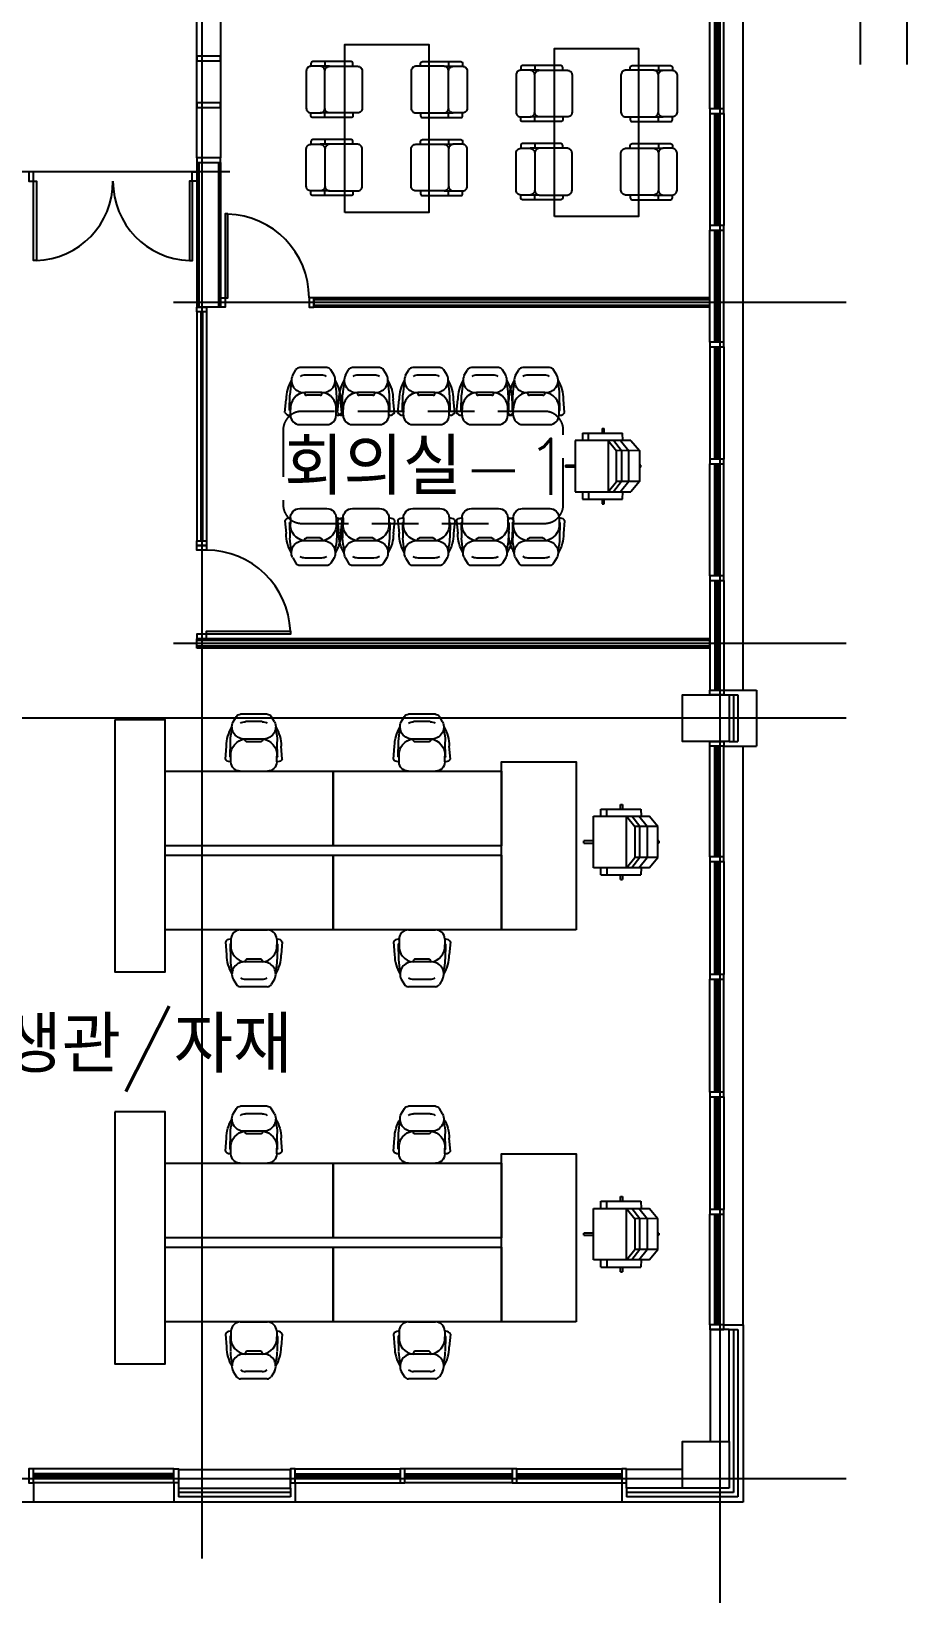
# Model space of a CAD drawing. Header units: millimetres. Extents: x 10462777 to 22643323, y 453826 to 1389191.
# Drawn here: x 11344421 to 11353796, y 576419 to 593155 of the extents above; entities that cross this region are included whole.
import ezdxf

# ---------------------------------------------------------------- set-up
doc = ezdxf.new("R2010")
doc.units = ezdxf.units.MM
doc.header["$LTSCALE"] = 200
doc.header["$MEASUREMENT"] = 0
doc.linetypes.add('HIDDEN', pattern=[3.75, 2.5, -1.25])
doc.layers.get('0').update_dxf_attribs({"linetype": 'CONTINUOUS'})
for name, color, linetype in [('4', 4, 'CONTINUOUS'), ('CEN', 1, 'CONTINUOUS'), ('COL', 2, 'CONTINUOUS'), ('column', 2, 'CONTINUOUS'), ('desk', 5, 'HIDDEN'), ('door', 4, 'CONTINUOUS'), ('dry', 4, 'CONTINUOUS'), ('FIN', 5, 'CONTINUOUS'), ('st', 8, 'CONTINUOUS'), ('TEXT', 7, 'CONTINUOUS'), ('win', 6, 'CONTINUOUS'), ('WIN2', 5, 'CONTINUOUS'), ('단열재', 8, 'CONTINUOUS'), ('외부마감', 5, 'CONTINUOUS')]:
    doc.layers.add(name, color=color, linetype=linetype)
doc.styles.add('HY울릉도L', font='txt.shx ', dxfattribs={"bigfont": ' whgtxt.shx'})
doc.linetypes.add('BATTING', pattern='A,0.00254,-2.54,[134,ltypeshp.shx,S=2.54,R=0,X=-2.54,Y=0],-5.08,[134,ltypeshp.shx,S=2.54,R=180,X=2.54,Y=0],-2.54', length=10.16254)

# ---------------------------------------------------------------- blocks, each defined once
blk = doc.blocks.new('cha-1')
at = {"layer": '4', "color": 8}
for p, q in [((-314, 536), (-176, 523)), ((-444, 376), (-444, 86)), ((-344, 486), (-344, 476)), ((-344, 476), (-284, 476)), ((-294, 480), (-294, 476)), ((-290, 485), (-130, 481)), ((85, 452), (142, 417)), ((166, 87), (166, 375)), ((-130, 158), (-130, 303)), ((-100, 323), (-110, 323)), ((-100, 138), (-100, 323)), ((86, 142), (86, 320)), ((-100, 138), (-110, 138)), ((85, 9), (142, 44)), ((-344, -14), (-284, -14)), ((-344, -24), (-344, -14)), ((-314, -74), (-176, -61)), ((-294, -19), (-294, -14)), ((-290, -24), (-130, -20))]:
    blk.add_line(p, q, dxfattribs=at)
for centre, radius, start, end in [((-291, 488), 52.8, 115.4922, 182.5802), ((-174, 134), 389, 58.2888, 90.2074), ((-344, 376), 100, 90, 180), ((-289, 480), 5, 88.2759, 180), ((-270, 305), 171, 5.8834, 94.5751), ((-125, 67), 414, 72.4, 90.0981), ((29, 335), 130, 64.5277, 185.2851), ((4, 323), 81.9, 357.541, 37.3766), ((116, 375), 50, 0, 58.6894), ((-110, 303), 20, 90, 180), ((-344, 86), 100, 180, 270), ((-270, 156), 171, 265.4249, 354.1166), ((-110, 158), 20, 180, 270), ((-125, 395), 414, 269.9019, 287.6), ((29, 126), 130, 174.7149, 295.4723), ((4, 138), 81.9, 322.6234, 2.459), ((116, 87), 50, 301.3106, 0), ((-291, -27), 52.8, 177.4198, 244.5078), ((-289, -19), 5, 180, 271.7241), ((-174, 327), 389, 269.7926, 301.7112)]:
    blk.add_arc(centre, radius, start, end, dxfattribs=at)
blk = doc.blocks.new('cha')
at = {"layer": '4', "color": 8}
for p, q in [((-441, 155), (-332, 247)), ((-332, 247), (0, 248)), ((-332, 247), (-331, 0)), ((-176, 260), (-176, 249)), ((-154, 260), (-176, 260)), ((-154, 260), (-154, 249)), ((-1, 247), (0, 0)), ((0, 248), (110, 154)), ((-441, 68), (-518, 66)), ((-518, -364), (-518, 66)), ((-441, 155), (-441, -441)), ((-441, 44), (-331, 132)), ((-331, 55), (-441, -33)), ((-441, -88), (-331, 0)), ((0, 132), (-331, 132)), ((-331, 55), (0, 55)), ((0, 0), (-331, 0)), ((0, 132), (110, 44)), ((0, 55), (110, -33)), ((110, -88), (0, 0)), ((110, -441), (110, 154)), ((188, 66), (110, 68)), ((188, -364), (188, 66)), ((-568, -154), (-568, -132)), ((-518, -132), (-568, -132)), ((-568, -154), (-518, -154)), ((-441, -88), (110, -88)), ((237, -132), (188, -132)), ((188, -154), (237, -154)), ((237, -154), (237, -132)), ((-441, -298), (-518, -298)), ((110, -298), (188, -298)), ((-518, -364), (-441, -364)), ((-441, -441), (110, -441)), ((-177, -546), (-177, -441)), ((-154, -441), (-154, -546)), ((110, -364), (188, -364)), ((-177, -546), (-154, -546))]:
    blk.add_line(p, q, dxfattribs=at)
blk = doc.blocks.new('1p-f401c')
for p, q in [((-144, 0), (144, 0)), ((-221, -81), (-187, -24)), ((-89, -80), (89, -80)), ((221, -81), (187, -24)), ((-254, -456), (-250, -296)), ((-92, -266), (92, -266)), ((-92, -266), (-92, -276)), ((-72, -296), (72, -296)), ((92, -266), (92, -276)), ((254, -456), (250, -296)), ((-305, -480), (-292, -342)), ((-249, -460), (-245, -460)), ((-245, -510), (-245, -450)), ((245, -510), (245, -450)), ((249, -460), (245, -460)), ((305, -480), (292, -342)), ((-255, -510), (-245, -510)), ((145, -610), (-145, -610)), ((255, -510), (245, -510))]:
    blk.add_line(p, q)
for centre, radius, start, end in [((-144, -50), 50, 90, 148.6894), ((144, -50), 50, 31.3106, 90), ((97, -341), 389, 148.2888, 180.2074), ((164, -291), 414, 162.4, 180.0981), ((-104, -137), 130, 154.5277, 275.2851), ((-93, -162), 81.9, 87.541, 127.3766), ((93, -162), 81.9, 52.6234, 92.459), ((104, -137), 130, 264.7149, 25.4723), ((-164, -291), 414, 359.9019, 17.6), ((-97, -341), 389, 359.7926, 31.7112), ((-75, -436), 171, 95.8834, 184.5751), ((-72, -276), 20, 180, 270), ((72, -276), 20, 270, 0), ((75, -436), 171, 355.4249, 84.1166), ((-257, -457), 52.8, 205.4922, 272.5802), ((-249, -455), 5, 178.2759, 270), ((249, -455), 5, 270, 1.7241), ((257, -457), 52.8, 267.4198, 334.5078), ((-145, -510), 100, 180, 270), ((145, -510), 100, 270, 0)]:
    blk.add_arc(centre, radius, start, end)
blk = doc.blocks.new('2p-f408')
for p, q in [((-165, 689), (-276, 596)), ((-165, 688), (-166, 441)), ((166, 688), (-165, 689)), ((-11, 700), (-11, 689)), ((-11, 700), (11, 700)), ((11, 700), (11, 689)), ((166, 688), (165, 441)), ((276, 596), (166, 688)), ((-353, 507), (-276, 510)), ((-353, 77), (-353, 507)), ((-276, 0), (-276, 596)), ((-165, 574), (-276, 485)), ((-165, 574), (166, 574)), ((276, 485), (166, 574)), ((276, 596), (276, 0)), ((276, 510), (353, 507)), ((353, 77), (353, 507)), ((-165, 496), (-276, 408)), ((-276, 353), (-165, 441)), ((276, 353), (-276, 353)), ((166, 496), (-165, 496)), ((-165, 441), (166, 441)), ((276, 353), (165, 441)), ((166, 496), (276, 408)), ((-403, 309), (-353, 309)), ((-403, 287), (-403, 309)), ((-353, 287), (-403, 287)), ((353, 309), (403, 309)), ((403, 287), (353, 287)), ((403, 287), (403, 309)), ((-276, 143), (-353, 143)), ((-276, 77), (-353, 77)), ((276, 0), (-276, 0)), ((276, 143), (353, 143)), ((353, 77), (276, 77)), ((-11, 0), (-11, -105)), ((11, -105), (-11, -105)), ((11, -105), (11, 0))]:
    blk.add_line(p, q)

msp = doc.modelspace()

# ---------------------------------------------------------------- linework, layer by layer
at = {"layer": '4', "color": 8}
for p, q in [((11347566.32533, 592830.45861), (11347566.32533, 592780.45861)), ((11348890.33398, 592830.45861), (11348890.33398, 592780.45861)), ((11347615.32533, 592780.45861), (11347516.32533, 592780.45861)), ((11348841.33398, 592780.45861), (11348940.33398, 592780.45861)), ((11349861.32533, 592737.45861), (11349762.32533, 592737.45861)), ((11349812.32533, 592787.45861), (11349812.32533, 592737.45861)), ((11351087.33398, 592737.45861), (11351186.33398, 592737.45861)), ((11351136.33398, 592787.45861), (11351136.33398, 592737.45861)), ((11347615.32533, 592280.45861), (11347516.32533, 592280.45861)), ((11347566.32533, 592230.45861), (11347566.32533, 592280.45861)), ((11348841.33398, 592280.45861), (11348940.33398, 592280.45861)), ((11348890.33398, 592230.45861), (11348890.33398, 592280.45861)), ((11349861.32533, 592237.45861), (11349762.32533, 592237.45861)), ((11349812.32533, 592187.45861), (11349812.32533, 592237.45861)), ((11351087.33398, 592237.45861), (11351186.33398, 592237.45861)), ((11351136.33398, 592187.45861), (11351136.33398, 592237.45861)), ((11347566.32533, 591994.45861), (11347566.32533, 591944.45861)), ((11348890.33398, 591994.45861), (11348890.33398, 591944.45861)), ((11347615.32533, 591944.45861), (11347516.32533, 591944.45861)), ((11348841.33398, 591944.45861), (11348940.33398, 591944.45861)), ((11349861.32533, 591901.45861), (11349762.32533, 591901.45861)), ((11349812.32533, 591951.45861), (11349812.32533, 591901.45861)), ((11351087.33398, 591901.45861), (11351186.33398, 591901.45861)), ((11351136.33398, 591951.45861), (11351136.33398, 591901.45861)), ((11347615.32533, 591444.45861), (11347516.32533, 591444.45861)), ((11347566.32533, 591394.45861), (11347566.32533, 591444.45861)), ((11348841.33398, 591444.45861), (11348940.33398, 591444.45861)), ((11348890.33398, 591394.45861), (11348890.33398, 591444.45861)), ((11349861.32533, 591401.45861), (11349762.32533, 591401.45861)), ((11349812.32533, 591351.45861), (11349812.32533, 591401.45861)), ((11351087.33398, 591401.45861), (11351186.33398, 591401.45861)), ((11351136.33398, 591351.45861), (11351136.33398, 591401.45861))]:
    msp.add_line(p, q, dxfattribs=at)
for points in [[(11347778.32966, 591212.45861), (11347778.32966, 593012.45861), (11348678.32966, 593012.45861), (11348678.32966, 591212.45861)], [(11350024.32966, 591169.45861), (11350024.32966, 592969.45861), (11350924.32966, 592969.45861), (11350924.32966, 591169.45861)]]:
    msp.add_lwpolyline(points, close=True, dxfattribs=at)
for points in [[(11347866.32533, 592780.45861), (11347866.32533, 592810.45861, 0.4142135624), (11347846.32533, 592830.45861), (11347436.32533, 592830.45861, 0.4142135624), (11347416.32533, 592810.45861), (11347416.32533, 592780.45861)], [(11348590.33398, 592780.45861), (11348590.33398, 592810.45861, -0.4142135624), (11348610.33398, 592830.45861), (11349020.33398, 592830.45861, -0.4142135624), (11349040.33398, 592810.45861), (11349040.33398, 592780.45861)], [(11347566.32533, 592730.45861, 0.4142135624), (11347516.32533, 592780.45861), (11347416.32533, 592780.45861, 0.4142135624), (11347366.32533, 592730.45861), (11347366.32533, 592530.45861), (11347366.32533, 592330.45861, 0.4142135624), (11347416.32533, 592280.45861), (11347516.32533, 592280.45861, 0.4142135624), (11347566.32533, 592330.45861)], [(11348890.33398, 592730.45861, -0.4142135624), (11348940.33398, 592780.45861), (11349040.33398, 592780.45861, -0.4142135624), (11349090.33398, 592730.45861), (11349090.33398, 592530.45861), (11349090.33398, 592330.45861, -0.4142135624), (11349040.33398, 592280.45861), (11348940.33398, 592280.45861, -0.4142135624), (11348890.33398, 592330.45861)], [(11349812.32533, 592687.45861, 0.4142135624), (11349762.32533, 592737.45861), (11349662.32533, 592737.45861, 0.4142135624), (11349612.32533, 592687.45861), (11349612.32533, 592487.45861), (11349612.32533, 592287.45861, 0.4142135624), (11349662.32533, 592237.45861), (11349762.32533, 592237.45861, 0.4142135624), (11349812.32533, 592287.45861)], [(11350112.32533, 592737.45861), (11350112.32533, 592767.45861, 0.4142135624), (11350092.32533, 592787.45861), (11349682.32533, 592787.45861, 0.4142135624), (11349662.32533, 592767.45861), (11349662.32533, 592737.45861)], [(11350836.33398, 592737.45861), (11350836.33398, 592767.45861, -0.4142135624), (11350856.33398, 592787.45861), (11351266.33398, 592787.45861, -0.4142135624), (11351286.33398, 592767.45861), (11351286.33398, 592737.45861)], [(11351136.33398, 592687.45861, -0.4142135624), (11351186.33398, 592737.45861), (11351286.33398, 592737.45861, -0.4142135624), (11351336.33398, 592687.45861), (11351336.33398, 592487.45861), (11351336.33398, 592287.45861, -0.4142135624), (11351286.33398, 592237.45861), (11351186.33398, 592237.45861, -0.4142135624), (11351136.33398, 592287.45861)], [(11347866.32533, 592280.45861), (11347866.32533, 592250.45861, -0.4142135624), (11347846.32533, 592230.45861), (11347436.32533, 592230.45861, -0.4142135624), (11347416.32533, 592250.45861), (11347416.32533, 592280.45861)], [(11348590.33398, 592280.45861), (11348590.33398, 592250.45861, 0.4142135624), (11348610.33398, 592230.45861), (11349020.33398, 592230.45861, 0.4142135624), (11349040.33398, 592250.45861), (11349040.33398, 592280.45861)], [(11350112.32533, 592237.45861), (11350112.32533, 592207.45861, -0.4142135624), (11350092.32533, 592187.45861), (11349682.32533, 592187.45861, -0.4142135624), (11349662.32533, 592207.45861), (11349662.32533, 592237.45861)], [(11350836.33398, 592237.45861), (11350836.33398, 592207.45861, 0.4142135624), (11350856.33398, 592187.45861), (11351266.33398, 592187.45861, 0.4142135624), (11351286.33398, 592207.45861), (11351286.33398, 592237.45861)], [(11347866.32533, 591944.45861), (11347866.32533, 591974.45861, 0.4142135624), (11347846.32533, 591994.45861), (11347436.32533, 591994.45861, 0.4142135624), (11347416.32533, 591974.45861), (11347416.32533, 591944.45861)], [(11348590.33398, 591944.45861), (11348590.33398, 591974.45861, -0.4142135624), (11348610.33398, 591994.45861), (11349020.33398, 591994.45861, -0.4142135624), (11349040.33398, 591974.45861), (11349040.33398, 591944.45861)], [(11347566.32533, 591494.45861, -0.4142135624), (11347516.32533, 591444.45861), (11347416.32533, 591444.45861, -0.4142135624), (11347366.32533, 591494.45861), (11347366.32533, 591694.45861), (11347366.32533, 591894.45861, -0.4142135624), (11347416.32533, 591944.45861), (11347516.32533, 591944.45861, -0.4142135624), (11347566.32533, 591894.45861)], [(11348890.33398, 591494.45861, 0.4142135624), (11348940.33398, 591444.45861), (11349040.33398, 591444.45861, 0.4142135624), (11349090.33398, 591494.45861), (11349090.33398, 591694.45861), (11349090.33398, 591894.45861, 0.4142135624), (11349040.33398, 591944.45861), (11348940.33398, 591944.45861, 0.4142135624), (11348890.33398, 591894.45861)], [(11349812.32533, 591451.45861, -0.4142135624), (11349762.32533, 591401.45861), (11349662.32533, 591401.45861, -0.4142135624), (11349612.32533, 591451.45861), (11349612.32533, 591651.45861), (11349612.32533, 591851.45861, -0.4142135624), (11349662.32533, 591901.45861), (11349762.32533, 591901.45861, -0.4142135624), (11349812.32533, 591851.45861)], [(11350112.32533, 591901.45861), (11350112.32533, 591931.45861, 0.4142135624), (11350092.32533, 591951.45861), (11349682.32533, 591951.45861, 0.4142135624), (11349662.32533, 591931.45861), (11349662.32533, 591901.45861)], [(11350836.33398, 591901.45861), (11350836.33398, 591931.45861, -0.4142135624), (11350856.33398, 591951.45861), (11351266.33398, 591951.45861, -0.4142135624), (11351286.33398, 591931.45861), (11351286.33398, 591901.45861)], [(11351136.33398, 591451.45861, 0.4142135624), (11351186.33398, 591401.45861), (11351286.33398, 591401.45861, 0.4142135624), (11351336.33398, 591451.45861), (11351336.33398, 591651.45861), (11351336.33398, 591851.45861, 0.4142135624), (11351286.33398, 591901.45861), (11351186.33398, 591901.45861, 0.4142135624), (11351136.33398, 591851.45861)], [(11347866.32533, 591444.45861), (11347866.32533, 591414.45861, -0.4142135624), (11347846.32533, 591394.45861), (11347436.32533, 591394.45861, -0.4142135624), (11347416.32533, 591414.45861), (11347416.32533, 591444.45861)], [(11348590.33398, 591444.45861), (11348590.33398, 591414.45861, 0.4142135624), (11348610.33398, 591394.45861), (11349020.33398, 591394.45861, 0.4142135624), (11349040.33398, 591414.45861), (11349040.33398, 591444.45861)], [(11350112.32533, 591401.45861), (11350112.32533, 591371.45861, -0.4142135624), (11350092.32533, 591351.45861), (11349682.32533, 591351.45861, -0.4142135624), (11349662.32533, 591371.45861), (11349662.32533, 591401.45861)], [(11350836.33398, 591401.45861), (11350836.33398, 591371.45861, 0.4142135624), (11350856.33398, 591351.45861), (11351266.33398, 591351.45861, 0.4142135624), (11351286.33398, 591371.45861), (11351286.33398, 591401.45861)]]:
    msp.add_lwpolyline(points, format="xyb", dxfattribs=at)
for points in [[(11347966.32533, 592530.45861), (11347966.32533, 592330.45861, -0.4142135624), (11347916.32533, 592280.45861), (11347616.32533, 592280.45861, -0.4142135624), (11347566.32533, 592330.45861), (11347566.32533, 592530.45861), (11347566.32533, 592730.45861, -0.4142135624), (11347616.32533, 592780.45861), (11347916.32533, 592780.45861, -0.4142135624), (11347966.32533, 592730.45861)], [(11348490.33398, 592530.45861), (11348490.33398, 592330.45861, 0.4142135624), (11348540.33398, 592280.45861), (11348840.33398, 592280.45861, 0.4142135624), (11348890.33398, 592330.45861), (11348890.33398, 592530.45861), (11348890.33398, 592730.45861, 0.4142135624), (11348840.33398, 592780.45861), (11348540.33398, 592780.45861, 0.4142135624), (11348490.33398, 592730.45861)], [(11350212.32533, 592487.45861), (11350212.32533, 592287.45861, -0.4142135624), (11350162.32533, 592237.45861), (11349862.32533, 592237.45861, -0.4142135624), (11349812.32533, 592287.45861), (11349812.32533, 592487.45861), (11349812.32533, 592687.45861, -0.4142135624), (11349862.32533, 592737.45861), (11350162.32533, 592737.45861, -0.4142135624), (11350212.32533, 592687.45861)], [(11350736.33398, 592487.45861), (11350736.33398, 592287.45861, 0.4142135624), (11350786.33398, 592237.45861), (11351086.33398, 592237.45861, 0.4142135624), (11351136.33398, 592287.45861), (11351136.33398, 592487.45861), (11351136.33398, 592687.45861, 0.4142135624), (11351086.33398, 592737.45861), (11350786.33398, 592737.45861, 0.4142135624), (11350736.33398, 592687.45861)], [(11347966.32533, 591694.45861), (11347966.32533, 591894.45861, 0.4142135624), (11347916.32533, 591944.45861), (11347616.32533, 591944.45861, 0.4142135624), (11347566.32533, 591894.45861), (11347566.32533, 591694.45861), (11347566.32533, 591494.45861, 0.4142135624), (11347616.32533, 591444.45861), (11347916.32533, 591444.45861, 0.4142135624), (11347966.32533, 591494.45861)], [(11348490.33398, 591694.45861), (11348490.33398, 591894.45861, -0.4142135624), (11348540.33398, 591944.45861), (11348840.33398, 591944.45861, -0.4142135624), (11348890.33398, 591894.45861), (11348890.33398, 591694.45861), (11348890.33398, 591494.45861, -0.4142135624), (11348840.33398, 591444.45861), (11348540.33398, 591444.45861, -0.4142135624), (11348490.33398, 591494.45861)], [(11350212.32533, 591651.45861), (11350212.32533, 591851.45861, 0.4142135624), (11350162.32533, 591901.45861), (11349862.32533, 591901.45861, 0.4142135624), (11349812.32533, 591851.45861), (11349812.32533, 591651.45861), (11349812.32533, 591451.45861, 0.4142135624), (11349862.32533, 591401.45861), (11350162.32533, 591401.45861, 0.4142135624), (11350212.32533, 591451.45861)], [(11350736.33398, 591651.45861), (11350736.33398, 591851.45861, -0.4142135624), (11350786.33398, 591901.45861), (11351086.33398, 591901.45861, -0.4142135624), (11351136.33398, 591851.45861), (11351136.33398, 591651.45861), (11351136.33398, 591451.45861, -0.4142135624), (11351086.33398, 591401.45861), (11350786.33398, 591401.45861, -0.4142135624), (11350736.33398, 591451.45861)]]:
    msp.add_lwpolyline(points, format="xyb", close=True, dxfattribs=at)
at = {"layer": '4'}
for points in [[(11345315.32523, 585780.26973), (11345315.32523, 583080.26973), (11345855.32523, 583080.26973), (11345855.32523, 585780.26973)], [(11350255.32523, 583530.26973), (11349455.32523, 583530.26973), (11349455.32523, 585330.26973), (11350255.32523, 585330.26973)], [(11347655.32523, 585230.26973), (11347655.32523, 584430.26973), (11345855.32523, 584430.26973), (11345855.32523, 585230.26973)], [(11349455.32523, 585230.26973), (11349455.32523, 584430.26973), (11347655.32523, 584430.26973), (11347655.32523, 585230.26973)], [(11347655.32523, 584330.26973), (11347655.32523, 583530.26973), (11345855.32523, 583530.26973), (11345855.32523, 584330.26973)], [(11349455.32523, 584330.26973), (11349455.32523, 583530.26973), (11347655.32523, 583530.26973), (11347655.32523, 584330.26973)], [(11345315.32523, 581580.26973), (11345315.32523, 578880.26973), (11345855.32523, 578880.26973), (11345855.32523, 581580.26973)], [(11350255.32523, 579330.26973), (11349455.32523, 579330.26973), (11349455.32523, 581130.26973), (11350255.32523, 581130.26973)], [(11347655.32523, 581030.26973), (11347655.32523, 580230.26973), (11345855.32523, 580230.26973), (11345855.32523, 581030.26973)], [(11349455.32523, 581030.26973), (11349455.32523, 580230.26973), (11347655.32523, 580230.26973), (11347655.32523, 581030.26973)], [(11347655.32523, 580130.26973), (11347655.32523, 579330.26973), (11345855.32523, 579330.26973), (11345855.32523, 580130.26973)], [(11349455.32523, 580130.26973), (11349455.32523, 579330.26973), (11347655.32523, 579330.26973), (11347655.32523, 580130.26973)]]:
    msp.add_lwpolyline(points, close=True, dxfattribs=at)
at = {"layer": 'CEN'}
for p, q in [((11346246.13708, 609298.38494), (11346246.13708, 576798.38493)), ((11351796.32522, 609298.38494), (11351796.32522, 576798.38493)), ((11353296.32522, 602798.38494), (11353296.32522, 592798.38493)), ((11353796.32522, 602798.38494), (11353796.32522, 592798.38493)), ((11346546.13708, 591648.38493), (11335146.32522, 591648.38493)), ((11353146.32522, 590248.38493), (11345946.13708, 590248.38493)), ((11353146.32522, 586598.38493), (11345946.13708, 586598.38493)), ((11353146.32522, 585798.38493), (11335146.32522, 585798.38493)), ((11353146.32522, 577648.38493), (11335146.32522, 577648.38493)), ((11351796.32522, 576798.38493), (11351796.32522, 563405.42525))]:
    msp.add_line(p, q, dxfattribs=at)
at = {"layer": 'COL'}
for p, q in [((11351896.32522, 579248.38493), (11351696.32522, 579248.38493)), ((11351696.32522, 578048.38493), (11351696.32522, 579248.38493)), ((11351896.32522, 578048.38493), (11351896.32522, 579248.38493)), ((11345996.32524, 577748.38493), (11347196.32522, 577748.38493)), ((11345996.32524, 577748.38493), (11345996.32524, 577548.38493)), ((11347196.32522, 577548.38493), (11347196.32522, 577748.38493)), ((11351396.32522, 577748.38493), (11350796.32522, 577748.38493)), ((11350796.32522, 577548.38493), (11350796.32522, 577748.38493)), ((11345996.32524, 577548.38493), (11347196.32522, 577548.38493)), ((11351396.32522, 577548.38493), (11350796.32522, 577548.38493))]:
    msp.add_line(p, q, dxfattribs=at)
at = {"layer": 'column'}
for points in [[(11351896.32522, 585548.38493), (11351396.32522, 585548.38493), (11351396.32522, 586048.38493), (11351896.32522, 586048.38493), (11351896.32522, 585548.38493)], [(11351896.32522, 577548.38493), (11351396.32522, 577548.38493), (11351396.32522, 578048.38493), (11351896.32522, 578048.38493), (11351896.32522, 577548.38493)]]:
    msp.add_lwpolyline(points, dxfattribs=at)
at = {"layer": 'desk', "color": 8}
msp.add_lwpolyline([(11349918.55846, 589083.82553), (11347318.55846, 589083.82553, 0.4142135624), (11347118.55846, 588883.82553), (11347118.55846, 588083.82553, 0.4142135624), (11347318.55846, 587883.82553), (11349918.55846, 587883.82553, 0.4142135624), (11350118.55846, 588083.82553), (11350118.55846, 588883.82553, 0.4142135624)], format="xyb", close=True, dxfattribs=at)
at = {"layer": 'door', "linetype": 'Continuous'}
for points in [[(11344446.32522, 591548.38493), (11344446.32522, 591648.38493), (11344396.32522, 591648.38493), (11344396.32522, 591548.38493)], [(11346146.13708, 591548.29086), (11346146.13708, 591648.29086), (11346196.13708, 591648.29086), (11346196.13708, 591548.29086)], [(11346496.13708, 590298.38493), (11346496.13708, 590198.38493), (11346446.13708, 590198.38493), (11346446.13708, 590298.38493)], [(11347396.13708, 590298.38493), (11347396.13708, 590198.38493), (11347446.13708, 590198.38493), (11347446.13708, 590298.38493)], [(11346296.13708, 587598.38493), (11346196.13708, 587598.38493), (11346196.13708, 587648.38493), (11346296.13708, 587648.38493)], [(11346296.13708, 586698.38493), (11346196.13708, 586698.38493), (11346196.13708, 586648.38493), (11346296.13708, 586648.38493)]]:
    msp.add_lwpolyline(points, close=True, dxfattribs=at)
at = {"layer": 'door'}
for points in [[(11344476.32522, 590698.38493), (11344446.32522, 590698.38493), (11344446.32522, 591548.38493), (11344476.32522, 591548.38493), (11344476.32522, 590698.38493)], [(11346116.32522, 590698.38493), (11346146.32522, 590698.38493), (11346146.32522, 591548.38493), (11346116.32522, 591548.38493), (11346116.32522, 590698.38493)], [(11346526.13708, 591198.38493), (11346496.13708, 591198.38493), (11346496.13708, 590298.38493), (11346526.13708, 590298.38493), (11346526.13708, 591198.38493)], [(11347196.13708, 586728.38493), (11347196.13708, 586698.38493), (11346296.13708, 586698.38493), (11346296.13708, 586728.38493), (11347196.13708, 586728.38493)]]:
    msp.add_lwpolyline(points, dxfattribs=at)
for centre, radius, start, end in [((11344446.32522, 591548.38493), 850, 272.022624039, 0), ((11346146.32522, 591548.38493), 850, 180, 267.977375961), ((11346496.13708, 590298.38493), 900, 0, 88.089786835), ((11346296.13708, 586698.38493), 900, 1.910213173, 90)]:
    msp.add_arc(centre, radius, start, end, dxfattribs=at)
at = {"layer": 'dry', "color": 4}
for p, q in [((11346196.13708, 591748.29086), (11346196.13708, 590198.38493)), ((11346196.13708, 591748.29086), (11346446.13708, 591748.29086)), ((11346446.13708, 591748.29086), (11346446.13708, 590198.38493)), ((11346446.13708, 590298.38493), (11346446.13708, 590198.38493)), ((11351686.32522, 590298.38493), (11347446.13708, 590298.38493)), ((11347446.13708, 590298.38493), (11347446.13708, 590198.38493)), ((11351686.32522, 590198.38493), (11351686.32522, 590298.38493)), ((11346446.13708, 590198.38493), (11346196.13708, 590198.38493)), ((11351686.32522, 590198.38493), (11347446.13708, 590198.38493)), ((11346196.13708, 586548.38493), (11346196.13708, 586648.38493)), ((11351686.32522, 586648.38493), (11346196.13708, 586648.38493)), ((11346296.13708, 586648.38493), (11346196.13708, 586648.38493)), ((11351686.32522, 586548.38493), (11351686.32522, 586648.38493)), ((11351686.32522, 586548.38493), (11346196.13708, 586548.38493))]:
    msp.add_line(p, q, dxfattribs=at)
at = {"layer": 'dry', "color": 8}
for p, q in [((11346216.13708, 591748.29086), (11346216.13708, 590198.38493)), ((11346426.13708, 591748.29086), (11346426.13708, 590198.38493)), ((11351686.32522, 590278.38493), (11347446.13708, 590278.38493)), ((11351686.32522, 590218.38493), (11347446.13708, 590218.38493)), ((11351686.32522, 586628.38493), (11346196.13708, 586628.38493)), ((11351686.32522, 586568.38493), (11346196.13708, 586568.38493))]:
    msp.add_line(p, q, dxfattribs=at)
at = {"layer": 'FIN', "ltscale": 10}
for p, q in [((11352046.32522, 586098.38493), (11352046.32522, 593498.38493)), ((11352046.32522, 579298.38493), (11352046.32522, 585498.38493)), ((11345946.32524, 577398.38493), (11344446.32524, 577398.38493)), ((11350746.32523, 577398.38493), (11347246.32522, 577398.38493))]:
    msp.add_line(p, q, dxfattribs=at)
at = {"layer": 'st', "ltscale": 10}
for p, q in [((11346196.13708, 591798.29086), (11346196.13708, 593928.38493)), ((11346446.13708, 593928.38493), (11346446.13708, 591798.29086))]:
    msp.add_line(p, q, dxfattribs=at)
at = {"layer": 'win'}
for p, q in [((11351686.32522, 592323.38493), (11351686.32522, 593498.57307)), ((11351836.32522, 592323.38493), (11351836.32522, 593498.57307)), ((11351686.32522, 592273.38493), (11351686.32522, 591073.38493)), ((11351836.32522, 592273.38493), (11351836.32522, 591073.38493)), ((11351686.32522, 589823.38493), (11351686.32522, 591023.38493)), ((11351836.32522, 589823.38493), (11351836.32522, 591023.38493)), ((11351686.32522, 589773.38493), (11351686.32522, 588573.38493)), ((11351836.32522, 589773.38493), (11351836.32522, 588573.38493)), ((11351686.32522, 587323.38493), (11351686.32522, 588523.38493)), ((11351836.32522, 587323.38493), (11351836.32522, 588523.38493)), ((11351686.32522, 587273.38493), (11351686.32522, 586098.38493)), ((11351836.32522, 587273.38493), (11351836.32522, 586098.38493)), ((11351686.32522, 584313.38493), (11351686.32522, 585498.38493)), ((11351836.32522, 584313.38493), (11351836.32522, 585498.38493)), ((11351686.32522, 584263.38493), (11351686.32522, 583053.38493)), ((11351836.32522, 584263.38493), (11351836.32522, 583053.38493)), ((11351686.32522, 581793.38493), (11351686.32522, 583003.38493)), ((11351836.32522, 581793.38493), (11351836.32522, 583003.38493)), ((11351686.32522, 581743.38493), (11351686.32522, 580533.38493)), ((11351836.32522, 581743.38493), (11351836.32522, 580533.38493)), ((11351686.32522, 579298.38493), (11351686.32522, 580483.38493)), ((11351836.32522, 579298.38493), (11351836.32522, 580483.38493)), ((11345946.32524, 577758.38493), (11344446.32524, 577758.38493)), ((11347246.32522, 577758.38493), (11348371.32522, 577758.38493)), ((11349571.32522, 577758.38493), (11348421.32522, 577758.38493)), ((11349621.32522, 577758.38493), (11350746.32522, 577758.38493)), ((11345946.32524, 577608.38493), (11344446.32524, 577608.38493)), ((11347246.32522, 577608.38493), (11348371.32522, 577608.38493)), ((11349571.32522, 577608.38493), (11348421.32522, 577608.38493)), ((11349621.32522, 577608.38493), (11350746.32522, 577608.38493))]:
    msp.add_line(p, q, dxfattribs=at)
at = {"layer": 'win', "ltscale": 10}
for p, q in [((11346196.13708, 590148.38493), (11346196.13708, 587698.38493)), ((11346296.13708, 590148.38493), (11346296.13708, 587698.38493))]:
    msp.add_line(p, q, dxfattribs=at)
at = {"layer": 'win'}
for points in [[(11346446.13708, 592838.24382), (11346446.13708, 592888.24382), (11346196.13708, 592888.24382), (11346196.13708, 592838.24382)], [(11346446.13708, 592338.24382), (11346446.13708, 592388.24382), (11346196.13708, 592388.24382), (11346196.13708, 592338.24382)], [(11351686.32522, 592323.38493), (11351686.32522, 592273.38493), (11351836.32522, 592273.38493), (11351836.32522, 592323.38493)], [(11346446.13708, 591748.29086), (11346446.13708, 591798.29086), (11346196.13708, 591798.29086), (11346196.13708, 591748.29086)], [(11351686.32522, 591073.38493), (11351686.32522, 591023.38493), (11351836.32522, 591023.38493), (11351836.32522, 591073.38493)], [(11346196.13708, 590148.38493), (11346196.13708, 590198.38493), (11346296.13708, 590198.38493), (11346296.13708, 590148.38493)], [(11351686.32522, 589823.38493), (11351686.32522, 589773.38493), (11351836.32522, 589773.38493), (11351836.32522, 589823.38493)], [(11351686.32522, 588573.38493), (11351686.32522, 588523.38493), (11351836.32522, 588523.38493), (11351836.32522, 588573.38493)], [(11346196.13708, 587648.38493), (11346196.13708, 587698.38493), (11346296.13708, 587698.38493), (11346296.13708, 587648.38493)], [(11351686.32522, 587323.38493), (11351686.32522, 587273.38493), (11351836.32522, 587273.38493), (11351836.32522, 587323.38493)], [(11351686.32522, 586048.38493), (11351686.32522, 586098.38493), (11351836.32522, 586098.38493), (11351836.32522, 586048.38493)], [(11351686.32522, 585498.38493), (11351686.32522, 585548.38493), (11351836.32522, 585548.38493), (11351836.32522, 585498.38493)], [(11351686.32522, 584313.38493), (11351686.32522, 584263.38493), (11351836.32522, 584263.38493), (11351836.32522, 584313.38493)], [(11351686.32522, 583053.38493), (11351686.32522, 583003.38493), (11351836.32522, 583003.38493), (11351836.32522, 583053.38493)], [(11351686.32522, 581793.38493), (11351686.32522, 581743.38493), (11351836.32522, 581743.38493), (11351836.32522, 581793.38493)], [(11351686.32522, 580533.38493), (11351686.32522, 580483.38493), (11351836.32522, 580483.38493), (11351836.32522, 580533.38493)], [(11351686.32522, 579298.38493), (11351686.32522, 579248.38493), (11351836.32522, 579248.38493), (11351836.32522, 579298.38493)], [(11344446.32524, 577758.38493), (11344396.32524, 577758.38493), (11344396.32524, 577608.38493), (11344446.32524, 577608.38493)], [(11345946.32524, 577758.38493), (11345996.32524, 577758.38493), (11345996.32524, 577608.38493), (11345946.32524, 577608.38493)], [(11347246.32522, 577758.38493), (11347196.32522, 577758.38493), (11347196.32522, 577608.38493), (11347246.32522, 577608.38493)], [(11348421.32522, 577758.38493), (11348371.32522, 577758.38493), (11348371.32522, 577608.38493), (11348421.32522, 577608.38493)], [(11349621.32522, 577758.38493), (11349571.32522, 577758.38493), (11349571.32522, 577608.38493), (11349621.32522, 577608.38493)], [(11350796.32522, 577758.38493), (11350746.32522, 577758.38493), (11350746.32522, 577608.38493), (11350796.32522, 577608.38493)]]:
    msp.add_lwpolyline(points, close=True, dxfattribs=at)
at = {"layer": 'WIN2'}
for p, q in [((11351741.32522, 592323.38493), (11351741.32522, 593498.57307)), ((11351761.32522, 592323.38493), (11351761.32522, 593498.57307)), ((11351781.32522, 592323.38493), (11351781.32522, 593498.57307)), ((11351741.32522, 591073.38493), (11351741.32522, 592273.38493)), ((11351761.32522, 591073.38493), (11351761.32522, 592273.38493)), ((11351781.32522, 591073.38493), (11351781.32522, 592273.38493)), ((11351741.32522, 589823.38493), (11351741.32522, 591023.38493)), ((11351761.32522, 589823.38493), (11351761.32522, 591023.38493)), ((11351781.32522, 589823.38493), (11351781.32522, 591023.38493)), ((11346236.13708, 590148.38493), (11346236.13708, 587698.38493)), ((11346256.13708, 590148.38493), (11346256.13708, 587698.38493)), ((11351741.32522, 588573.38493), (11351741.32522, 589773.38493)), ((11351761.32522, 588573.38493), (11351761.32522, 589773.38493)), ((11351781.32522, 588573.38493), (11351781.32522, 589773.38493)), ((11351741.32522, 587323.38493), (11351741.32522, 588523.38493)), ((11351761.32522, 587323.38493), (11351761.32522, 588523.38493)), ((11351781.32522, 587323.38493), (11351781.32522, 588523.38493)), ((11351741.32522, 587273.38493), (11351741.32522, 586098.38493)), ((11351761.32522, 587273.38493), (11351761.32522, 586098.38493)), ((11351781.32522, 587273.38493), (11351781.32522, 586098.38493)), ((11351741.32522, 584313.38493), (11351741.32522, 585498.38493)), ((11351761.32522, 584313.38493), (11351761.32522, 585498.38493)), ((11351781.32522, 584313.38493), (11351781.32522, 585498.38493)), ((11351741.32522, 583053.38493), (11351741.32522, 584263.38493)), ((11351761.32522, 583053.38493), (11351761.32522, 584263.38493)), ((11351781.32522, 583053.38493), (11351781.32522, 584263.38493)), ((11351741.32522, 581793.38493), (11351741.32522, 583003.38493)), ((11351761.32522, 581793.38493), (11351761.32522, 583003.38493)), ((11351781.32522, 581793.38493), (11351781.32522, 583003.38493)), ((11351741.32522, 580533.38493), (11351741.32522, 581743.38493)), ((11351761.32522, 580533.38493), (11351761.32522, 581743.38493)), ((11351781.32522, 580533.38493), (11351781.32522, 581743.38493)), ((11351741.32522, 579298.38493), (11351741.32522, 580483.38493)), ((11351761.32522, 579298.38493), (11351761.32522, 580483.38493)), ((11351781.32522, 579298.38493), (11351781.32522, 580483.38493)), ((11345946.32524, 577703.38493), (11344446.32524, 577703.38493)), ((11345946.32524, 577683.38493), (11344446.32524, 577683.38493)), ((11345946.32524, 577663.38493), (11344446.32524, 577663.38493)), ((11347246.32522, 577703.38493), (11348371.32522, 577703.38493)), ((11347246.32522, 577683.38493), (11348371.32522, 577683.38493)), ((11347246.32522, 577663.38493), (11348371.32522, 577663.38493)), ((11348421.32522, 577703.38493), (11349571.32522, 577703.38493)), ((11348421.32522, 577683.38493), (11349571.32522, 577683.38493)), ((11348421.32522, 577663.38493), (11349571.32522, 577663.38493)), ((11349621.32522, 577703.38493), (11350746.32522, 577703.38493)), ((11349621.32522, 577683.38493), (11350746.32522, 577683.38493)), ((11349621.32522, 577663.38493), (11350746.32522, 577663.38493))]:
    msp.add_line(p, q, dxfattribs=at)
at = {"layer": '단열재'}
for p, q in [((11351896.32522, 586048.38493), (11351986.32522, 586048.38493)), ((11351986.32522, 586048.38493), (11351986.32522, 585548.38493)), ((11351896.32522, 585548.38493), (11351986.32522, 585548.38493)), ((11351896.32522, 579248.38493), (11351986.32522, 579248.38493)), ((11351986.32522, 579248.38493), (11351986.32522, 577458.38493)), ((11345996.32524, 577548.38493), (11345996.32524, 577458.38493)), ((11347196.32522, 577458.38493), (11345996.32524, 577458.38493)), ((11347196.32522, 577548.38493), (11347196.32522, 577458.38493)), ((11351986.32522, 577458.38493), (11350796.32522, 577458.38493)), ((11350796.32523, 577548.38493), (11350796.32523, 577458.38493))]:
    msp.add_line(p, q, dxfattribs=at)
at = {"layer": '단열재', "linetype": 'BATTING', "ltscale": 0.045}
for p, q in [((11351941.32522, 586048.38493), (11351941.32522, 585548.38493)), ((11351941.32522, 579248.38493), (11351941.32522, 577503.38493)), ((11347196.32522, 577503.38493), (11345996.32524, 577503.38493)), ((11351941.32522, 577503.38493), (11350796.32522, 577503.38493))]:
    msp.add_line(p, q, dxfattribs=at)
at = {"layer": '외부마감'}
for p, q in [((11351836.32522, 586098.38493), (11352186.32522, 586098.38493)), ((11352186.32522, 586098.38493), (11352186.32522, 585498.38493)), ((11351836.32522, 585498.38493), (11352186.32522, 585498.38493)), ((11351836.32522, 579298.38493), (11352046.32522, 579298.38493)), ((11352046.32522, 579298.38493), (11352046.32522, 577398.38493)), ((11344446.32524, 577608.38493), (11344446.32524, 577398.38493)), ((11345946.32524, 577608.38493), (11345946.32524, 577398.38493)), ((11347246.32522, 577608.38493), (11347246.32522, 577398.38493)), ((11350746.32523, 577608.38493), (11350746.32523, 577398.38493)), ((11344446.32524, 577398.38493), (11343146.32522, 577398.38493)), ((11347246.32522, 577398.38493), (11345946.32524, 577398.38493)), ((11352046.32522, 577398.38493), (11350746.32522, 577398.38493))]:
    msp.add_line(p, q, dxfattribs=at)

# ---------------------------------------------------------------- block references
at = {"layer": '4'}
for name, p, rotation in [('cha', (11350688.22649, 588331.39164), 270), ('2p-f408', (11350443.07336, 584471.04348), 270), ('1p-f401c', (11346804.77231, 582920.26973), 180), ('1p-f401c', (11348604.77231, 582920.26973), 180), ('2p-f408', (11350443.07336, 580271.04348), 270), ('1p-f401c', (11346804.77231, 578720.26973), 180), ('1p-f401c', (11348604.77231, 578720.26973), 180)]:
    msp.add_blockref(name, p, dxfattribs=dict(at, rotation=rotation))
at = {"layer": '4', "xscale": -1}
for p in [(11346804.77231, 585840.26973), (11348604.77231, 585840.26973), (11346804.77231, 581640.26973), (11348604.77231, 581640.26973)]:
    msp.add_blockref('1p-f401c', p, dxfattribs=at)
at = {"layer": 'desk', "rotation": 90}
for p in [(11347672.62427, 589386.52157), (11348236.99573, 589386.52157), (11348882.62427, 589386.52157), (11349510.62427, 589386.52157), (11350058.94835, 589386.52157)]:
    msp.add_blockref('cha-1', p, dxfattribs=at)
at = {"layer": 'desk', "xscale": -1, "rotation": 90}
for p in [(11347672.62427, 587598.7624), (11348236.99573, 587598.7624), (11348882.62427, 587598.7624), (11349510.62427, 587598.7624), (11350058.94835, 587598.7624)]:
    msp.add_blockref('cha-1', p, dxfattribs=at)

# ---------------------------------------------------------------- texts
at = {"layer": 'TEXT', "color": 7, "style": 'HY울릉도L'}
for s, p in [('회의실-1', (11347130.55846, 588190.82553)), ('총무/재경/생관/자재', (11340442.19109, 581999.72159))]:
    msp.add_text(s, height=600, dxfattribs=at).set_placement(p)

doc.saveas('drawing.dxf')
